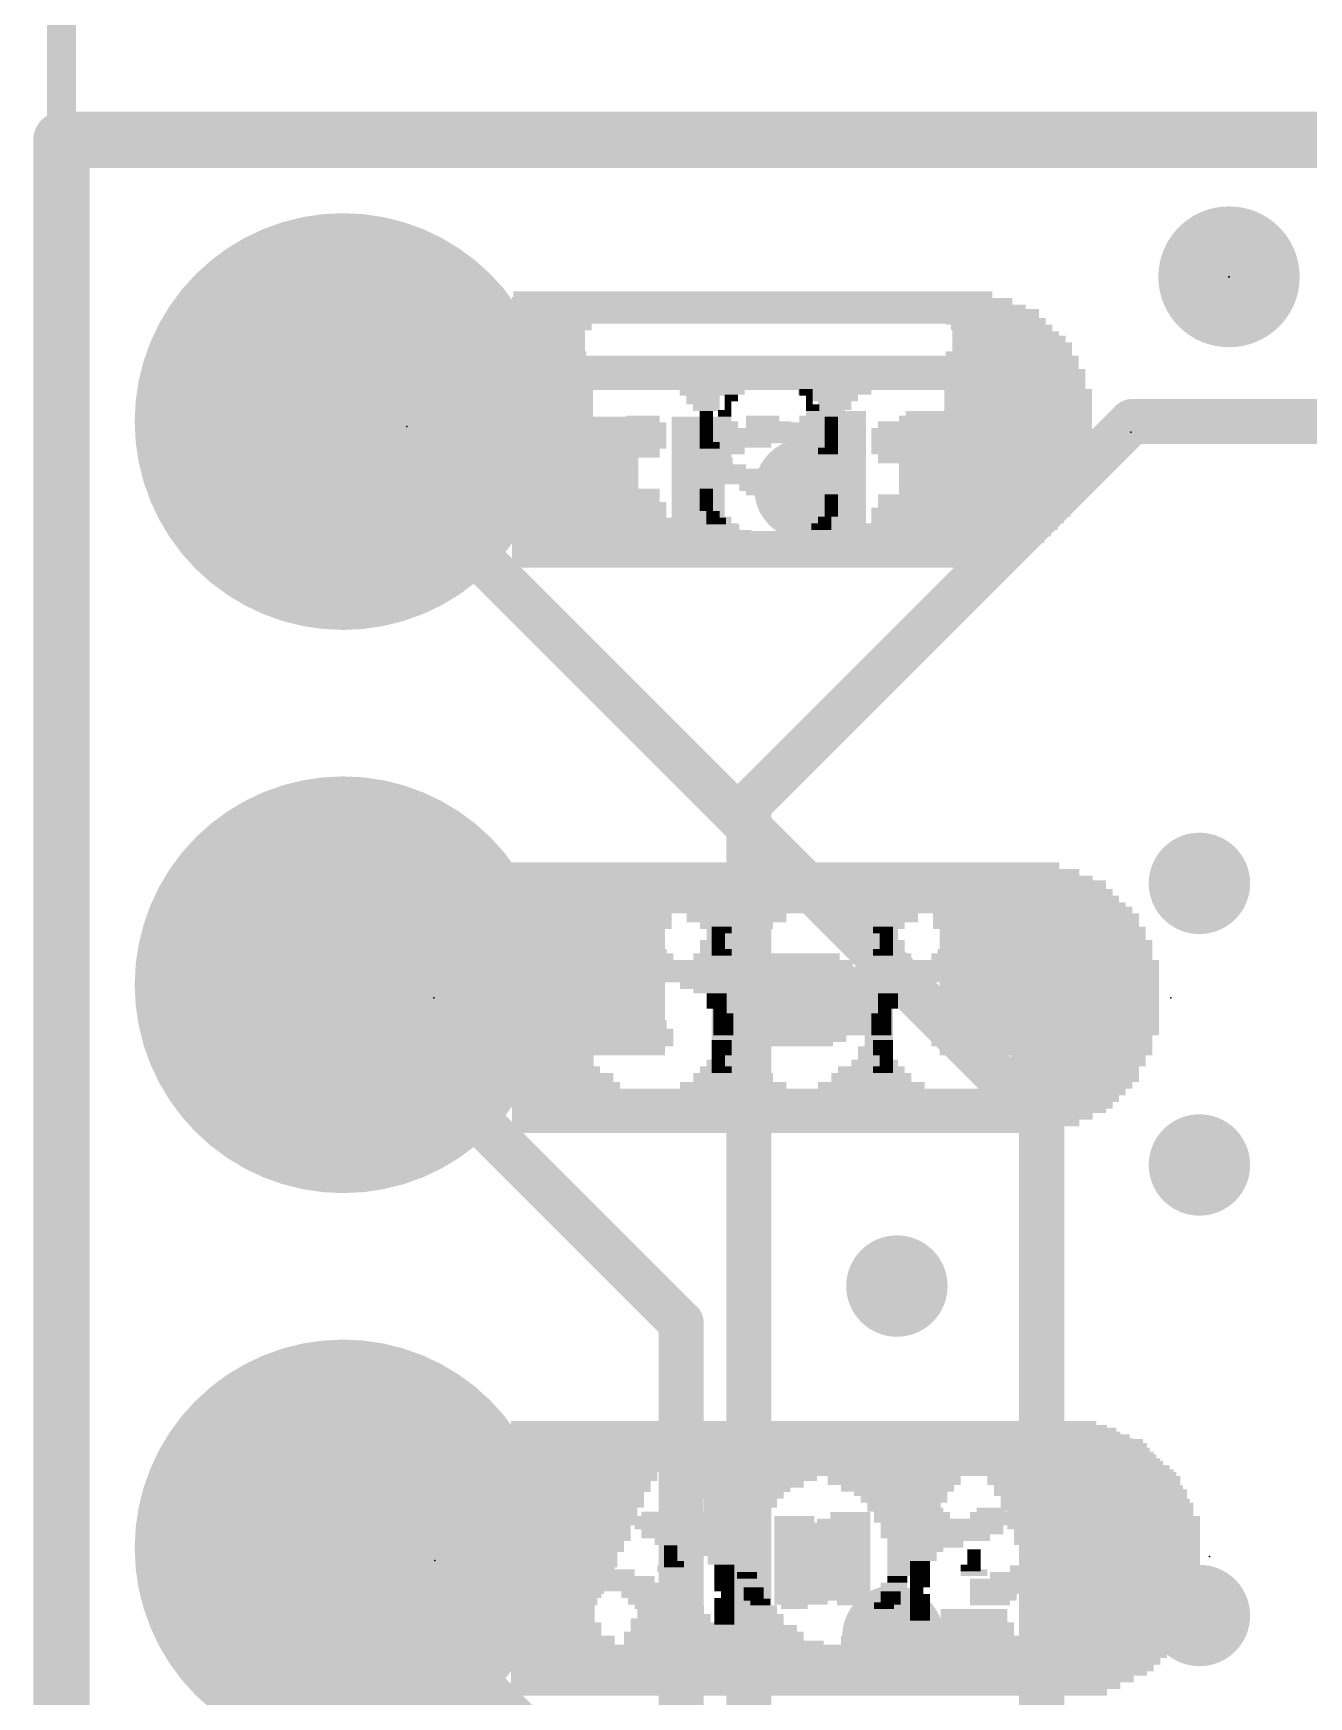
# Model space of a CAD drawing. Extents: x -25 to 77, y -62 to 26.
# Drawn here: x -0.13 to 5.62, y 5.68 to 13.18 of the extents above; entities that cross this region are included whole.
import ezdxf

# ---------------------------------------------------------------- set-up
doc = ezdxf.new("R2010")
doc.units = 0
for name, color, linetype in [('1', 12, 'CONTINUOUS'), ('16', 53, 'CONTINUOUS'), ('17', 254, 'CONTINUOUS'), ('18', 110, 'CONTINUOUS'), ('20', 53, 'CONTINUOUS'), ('21', 41, 'CONTINUOUS'), ('22', 40, 'CONTINUOUS'), ('23', 53, 'CONTINUOUS'), ('24', 53, 'CONTINUOUS'), ('47', 253, 'CONTINUOUS'), ('51', 53, 'CONTINUOUS')]:
    doc.layers.add(name, color=color, linetype=linetype)

# ---------------------------------------------------------------- blocks, each defined once
blk = doc.blocks.new('PIE')
at = {"const_width": 0.5}
blk.add_lwpolyline([(0, -0.25, 1), (0, 0.25, 1), (0, -0.25)], format="xyb", dxfattribs=at)
blk = doc.blocks.new('RECT')
blk.add_solid([(-0.5, -0.5), (0.5, -0.5), (-0.5, 0.5), (0.5, 0.5)])
blk = doc.blocks.new('ROUNDP')
at = {"const_width": 0.5}
blk.add_lwpolyline([(0, -0.25, 1), (0, 0.25, 1), (0, -0.25)], format="xyb", dxfattribs=at)
blk = doc.blocks.new('ROUNDV')
at = {"const_width": 0.5}
blk.add_lwpolyline([(0, -0.25, 1), (0, 0.25, 1), (0, -0.25)], format="xyb", dxfattribs=at)

msp = doc.modelspace()

# ---------------------------------------------------------------- linework, layer by layer
at = {"layer": '1'}
for points, const_width in [([(0, 12.7), (0, 0)], 0.254), ([(25.4, 12.7), (0, 12.7)], 0.254), ([(4.4196, 8.2804), (1.27, 11.43)], 0.2032), ([(4.4196, 2.9464), (4.4196, 8.2804)], 0.2032)]:
    msp.add_lwpolyline(points, dxfattribs=dict(at, const_width=const_width))
for points, const_width in [([(0.0635, 12.7, 1), (-0.0635, 12.7)], 0.127), ([(0, 12.7635, 1), (0, 12.6365)], 0.127), ([(1.3059, 11.4659, 1), (1.2341, 11.3941)], 0.1016), ([(4.4704, 8.2804, 1), (4.3688, 8.2804)], 0.1016), ([(4.3837, 8.2445, 1), (4.4555, 8.3163)], 0.1016)]:
    msp.add_lwpolyline(points, format="xyb", dxfattribs=dict(at, const_width=const_width))
at = {"layer": '16'}
for points, const_width in [([(0, 12.7), (0, 0)], 0.254), ([(25.4, 12.7), (0, 12.7)], 0.254), ([(3.0988, 9.7028), (4.826, 11.43)], 0.2032), ([(4.826, 11.43), (6.604, 11.43)], 0.2032), ([(3.0988, 5.395), (3.0988, 9.7028)], 0.2032), ([(1.27, 8.89), (2.794, 7.366)], 0.2032), ([(2.794, 7.366), (2.794, 5.2578)], 0.2032), ([(3.81, 3.81), (1.27, 6.35)], 0.2032)]:
    msp.add_lwpolyline(points, dxfattribs=dict(at, const_width=const_width))
for points, const_width in [([(0.0635, 12.7, 1), (-0.0635, 12.7)], 0.127), ([(0, 12.7635, 1), (0, 12.6365)], 0.127), ([(4.826, 11.4808, 1), (4.826, 11.3792)], 0.1016), ([(4.8619, 11.3941, 1), (4.7901, 11.4659)], 0.1016), ([(3.1496, 9.7028, 1), (3.048, 9.7028)], 0.1016), ([(3.0629, 9.7387, 1), (3.1347, 9.6669)], 0.1016), ([(1.3059, 8.9259, 1), (1.2341, 8.8541)], 0.1016), ([(2.8448, 7.366, 1), (2.7432, 7.366)], 0.1016), ([(2.7581, 7.3301, 1), (2.8299, 7.4019)], 0.1016), ([(1.3059, 6.3859, 1), (1.2341, 6.3141)], 0.1016)]:
    msp.add_lwpolyline(points, format="xyb", dxfattribs=dict(at, const_width=const_width))
at = {"layer": '20', "const_width": 0.2032}
for points in [[(0, 0), (0, 12.7)], [(0, 12.7), (25.4, 12.7)]]:
    msp.add_lwpolyline(points, dxfattribs=at)
at = {"layer": '20', "const_width": 0.1016}
for points in [[(0.0508, 12.7, 1), (-0.0508, 12.7)], [(0, 12.7508, 1), (0, 12.6492)]]:
    msp.add_lwpolyline(points, format="xyb", dxfattribs=at)
at = {"layer": '23'}
for p in [(5.2654, 12.0828), (1.557, 11.4071), (1.6789, 8.8316), (1.684, 6.2941)]:
    msp.add_point(p, dxfattribs=at)
at = {"layer": '24'}
for p in [(5.2629, 12.0828), (4.8209, 11.3817), (5.0013, 8.8316), (5.1765, 6.3119)]:
    msp.add_point(p, dxfattribs=at)
at = {"layer": '47', "const_width": 0.13}
msp.add_lwpolyline([(0, 12.7), (0, 19.984)], dxfattribs=at)
at = {"layer": '47', "const_width": 0.065}
msp.add_lwpolyline([(-0.0325, 12.7, 1), (0.0325, 12.7)], format="xyb", dxfattribs=at)

# ---------------------------------------------------------------- block references
at = {"layer": '1', "xscale": 0.635, "yscale": 0.635}
msp.add_blockref('PIE', (5.2654, 12.0828), dxfattribs=at)
at = {"layer": '16', "xscale": 0.635, "yscale": 0.635}
msp.add_blockref('PIE', (5.2629, 12.0828), dxfattribs=at)
at = {"layer": '17', "xscale": 1.8796, "yscale": 1.8796, "rotation": 180}
for p in [(1.27, 11.43), (1.27, 11.43), (1.27, 8.89), (1.27, 8.89), (1.27, 6.35), (1.27, 6.35)]:
    msp.add_blockref('ROUNDP', p, dxfattribs=at)
at = {"layer": '18', "xscale": 0.4572, "yscale": 0.4572}
for p in [(3.3528, 11.1252), (3.3528, 11.1252), (5.1308, 9.3472), (5.1308, 9.3472), (5.1308, 8.0772), (5.1308, 8.0772), (3.7668, 7.5311), (3.7668, 7.5311), (5.1308, 6.0452), (5.1308, 6.0452), (3.749, 5.9512), (3.749, 5.9512)]:
    msp.add_blockref('ROUNDV', p, dxfattribs=at)
at = {"layer": '21'}
for p, xscale, yscale in [((3.117, 12.0021), 2.16, 0.03), ((3.162, 11.9721), 2.25, 0.03), ((3.192, 11.9471), 2.31, 0.02), ((3.222, 11.9171), 2.37, 0.04), ((2.202, 11.8821), 0.33, 0.03), ((2.187, 11.8521), 0.3, 0.03), ((4.212, 11.8821), 0.45, 0.03), ((4.242, 11.8521), 0.45, 0.03), ((2.187, 11.8271), 0.3, 0.02), ((2.187, 11.8021), 0.3, 0.03), ((2.187, 11.7671), 0.3, 0.04), ((4.257, 11.8271), 0.48, 0.02), ((4.272, 11.8021), 0.51, 0.03), ((4.287, 11.7671), 0.54, 0.04), ((2.202, 11.7321), 0.33, 0.03), ((3.312, 11.7121), 2.55, 0.03), ((4.272, 11.7321), 0.57, 0.03), ((3.312, 11.6821), 2.55, 0.03), ((3.327, 11.6471), 2.58, 0.04), ((3.327, 11.6121), 2.58, 0.03), ((2.217, 11.5921), 0.36, 0.03), ((2.217, 11.5621), 0.36, 0.03), ((2.892, 11.5921), 0.33, 0.03), ((2.892, 11.5621), 0.21, 0.03), ((3.357, 11.5921), 0.12, 0.03), ((3.357, 11.5621), 0.06, 0.03), ((4.317, 11.5921), 0.6, 0.03), ((4.332, 11.5621), 0.63, 0.03), ((2.217, 11.5271), 0.36, 0.04), ((2.217, 11.4921), 0.36, 0.03), ((2.892, 11.5271), 0.15, 0.04), ((2.907, 11.4921), 0.12, 0.03), ((3.372, 11.5271), 0.03, 0.04), ((3.387, 11.4921), 0.06, 0.03), ((4.332, 11.5271), 0.63, 0.04), ((4.332, 11.4921), 0.63, 0.03), ((2.217, 11.4621), 0.36, 0.03), ((2.217, 11.4421), 0.36, 0.03), ((2.217, 11.4071), 0.36, 0.04), ((2.622, 11.4421), 0.15, 0.03), ((2.637, 11.4071), 0.18, 0.04), ((2.907, 11.4621), 0.06, 0.03), ((2.907, 11.4421), 0.06, 0.03), ((2.907, 11.4071), 0.06, 0.04), ((3.162, 11.4421), 0.15, 0.03), ((3.357, 11.4071), 0.54, 0.04), ((3.477, 11.4421), 0.3, 0.03), ((3.492, 11.4621), 0.27, 0.03), ((4.212, 11.4421), 0.87, 0.03), ((4.212, 11.4071), 0.87, 0.04), ((4.227, 11.4621), 0.84, 0.03), ((2.217, 11.3721), 0.36, 0.03), ((2.217, 11.3521), 0.36, 0.03), ((2.217, 11.3221), 0.36, 0.03), ((2.637, 11.3721), 0.18, 0.03), ((2.637, 11.3521), 0.18, 0.03), ((2.637, 11.3221), 0.18, 0.03), ((2.907, 11.3721), 0.06, 0.03), ((2.907, 11.3521), 0.06, 0.03), ((2.922, 11.3221), 0.09, 0.03), ((3.372, 11.3721), 0.51, 0.03), ((3.402, 11.3521), 0.45, 0.03), ((3.462, 11.3221), 0.33, 0.03), ((4.212, 11.3721), 0.87, 0.03), ((4.212, 11.3521), 0.87, 0.03), ((4.212, 11.3221), 0.87, 0.03), ((2.217, 11.2871), 0.36, 0.04), ((2.217, 11.2521), 0.36, 0.03), ((2.622, 11.2871), 0.15, 0.04), ((2.937, 11.2871), 0.12, 0.04), ((2.952, 11.2521), 0.15, 0.03), ((3.492, 11.2871), 0.27, 0.04), ((3.507, 11.2521), 0.24, 0.03), ((4.212, 11.2871), 0.87, 0.04), ((4.212, 11.2521), 0.87, 0.03), ((2.217, 11.2221), 0.36, 0.03), ((2.217, 11.2021), 0.36, 0.03), ((2.217, 11.1671), 0.36, 0.04), ((3.012, 11.2021), 0.39, 0.03), ((2.967, 11.2221), 0.24, 0.03), ((3.042, 11.1671), 0.39, 0.04), ((3.507, 11.2221), 0.24, 0.03), ((3.507, 11.2021), 0.24, 0.03), ((3.507, 11.1671), 0.24, 0.04), ((4.197, 11.2221), 0.84, 0.03), ((4.197, 11.2021), 0.84, 0.03), ((4.197, 11.1671), 0.84, 0.04), ((2.217, 11.1321), 0.36, 0.03), ((2.217, 11.1121), 0.36, 0.03), ((2.622, 11.1121), 0.15, 0.03), ((2.907, 11.1321), 0.12, 0.03), ((2.907, 11.1121), 0.06, 0.03), ((3.147, 11.1321), 0.18, 0.03), ((3.162, 11.1121), 0.15, 0.03), ((3.507, 11.1321), 0.24, 0.03), ((3.507, 11.1121), 0.24, 0.03), ((4.182, 11.1321), 0.81, 0.03), ((4.182, 11.1121), 0.81, 0.03), ((2.217, 11.0821), 0.36, 0.03), ((2.217, 11.0471), 0.36, 0.04), ((2.622, 11.0821), 0.15, 0.03), ((2.637, 11.0471), 0.18, 0.04), ((2.907, 11.0821), 0.06, 0.03), ((2.907, 11.0471), 0.06, 0.04), ((3.507, 11.0821), 0.24, 0.03), ((3.507, 11.0471), 0.24, 0.04), ((4.167, 11.0821), 0.78, 0.03), ((4.167, 11.0471), 0.78, 0.04), ((2.217, 11.0121), 0.36, 0.03), ((2.217, 10.9821), 0.36, 0.03), ((2.217, 10.9521), 0.36, 0.03), ((2.637, 10.9521), 0.24, 0.03), ((2.637, 11.0121), 0.18, 0.03), ((2.652, 10.9821), 0.21, 0.03), ((2.952, 10.9521), 0.21, 0.03), ((2.937, 11.0121), 0.06, 0.03), ((2.952, 10.9821), 0.09, 0.03), ((3.462, 10.9521), 0.39, 0.03), ((3.477, 10.9821), 0.3, 0.03), ((3.492, 11.0121), 0.27, 0.03), ((4.152, 11.0121), 0.75, 0.03), ((4.137, 10.9821), 0.72, 0.03), ((4.122, 10.9521), 0.69, 0.03), ((3.237, 10.9221), 2.4, 0.03), ((3.222, 10.9021), 2.37, 0.03), ((3.192, 10.8721), 2.31, 0.03), ((3.162, 10.8421), 2.25, 0.03), ((3.117, 10.8121), 2.16, 0.03), ((3.2689, 9.4266), 2.46, 0.03), ((3.3139, 9.3966), 2.55, 0.03), ((3.3439, 9.3716), 2.61, 0.02), ((3.3739, 9.3416), 2.67, 0.04), ((3.3889, 9.3066), 2.7, 0.03), ((3.4039, 9.2766), 2.73, 0.03), ((3.4189, 9.2516), 2.76, 0.02), ((2.3089, 9.2266), 0.54, 0.03), ((3.0439, 9.2266), 0.63, 0.03), ((4.1539, 9.2266), 1.35, 0.03), ((2.2639, 9.1916), 0.45, 0.04), ((2.2489, 9.1566), 0.42, 0.03), ((3.0439, 9.1916), 0.45, 0.04), ((3.0439, 9.1566), 0.33, 0.03), ((3.6739, 9.1916), 0.21, 0.04), ((3.6889, 9.1566), 0.12, 0.03), ((4.3939, 9.1916), 0.93, 0.04), ((4.3939, 9.1566), 0.93, 0.03), ((2.2339, 9.1366), 0.39, 0.03), ((2.2339, 9.1066), 0.39, 0.03), ((2.2189, 9.0716), 0.36, 0.04), ((2.9839, 9.0716), 0.21, 0.04), ((3.0289, 9.1366), 0.24, 0.03), ((3.0139, 9.1066), 0.21, 0.03), ((3.7039, 9.1366), 0.09, 0.03), ((3.7189, 9.1066), 0.06, 0.03), ((3.7189, 9.0716), 0.06, 0.04), ((4.4239, 9.1366), 0.93, 0.03), ((4.4239, 9.1066), 0.93, 0.03), ((4.4389, 9.0716), 0.96, 0.04), ((2.2189, 9.0366), 0.36, 0.03), ((2.2189, 9.0166), 0.36, 0.03), ((2.6689, 9.0166), 0.18, 0.03), ((2.6689, 9.0366), 0.12, 0.03), ((2.9539, 9.0166), 0.21, 0.03), ((2.9689, 9.0366), 0.18, 0.03), ((3.4039, 9.0166), 0.21, 0.03), ((3.6889, 9.0166), 0.12, 0.03), ((3.7039, 9.0366), 0.09, 0.03), ((4.4389, 9.0366), 0.96, 0.03), ((4.4389, 9.0166), 0.96, 0.03), ((2.2189, 8.9866), 0.36, 0.03), ((2.2189, 8.9516), 0.36, 0.04), ((2.2189, 8.9166), 0.36, 0.03), ((2.8039, 8.9866), 0.45, 0.03), ((2.8189, 8.9516), 0.42, 0.04), ((2.8489, 8.9166), 0.36, 0.03), ((3.4789, 8.9166), 0.54, 0.03), ((3.4939, 8.9516), 0.51, 0.04), ((3.4189, 8.9866), 0.3, 0.03), ((3.6739, 8.9866), 0.15, 0.03), ((4.4539, 8.9866), 0.99, 0.03), ((4.4539, 8.9516), 0.99, 0.04), ((4.4539, 8.9166), 0.99, 0.03), ((2.2189, 8.8866), 0.36, 0.03), ((2.2339, 8.8666), 0.39, 0.03), ((2.8939, 8.8866), 0.21, 0.03), ((2.9239, 8.8666), 0.15, 0.03), ((3.4789, 8.8866), 0.54, 0.03), ((3.4789, 8.8666), 0.54, 0.03), ((4.4539, 8.8866), 0.99, 0.03), ((4.4539, 8.8666), 0.99, 0.03), ((2.2489, 8.8316), 0.42, 0.04), ((2.2639, 8.7966), 0.45, 0.03), ((2.2939, 8.7766), 0.51, 0.03), ((2.9539, 8.8316), 0.09, 0.04), ((2.9539, 8.7966), 0.09, 0.03), ((2.9689, 8.7766), 0.06, 0.03), ((3.4789, 8.8316), 0.54, 0.04), ((3.4789, 8.7966), 0.54, 0.03), ((3.4789, 8.7766), 0.54, 0.03), ((4.4539, 8.8316), 0.99, 0.04), ((4.4539, 8.7966), 0.99, 0.03), ((4.4539, 8.7766), 0.99, 0.03), ((2.3539, 8.7466), 0.63, 0.03), ((2.3839, 8.7116), 0.69, 0.04), ((2.9839, 8.7466), 0.09, 0.03), ((2.9839, 8.7116), 0.09, 0.04), ((3.4789, 8.7466), 0.54, 0.03), ((3.4789, 8.7116), 0.54, 0.04), ((4.4539, 8.7466), 0.99, 0.03), ((4.4539, 8.7116), 0.99, 0.04), ((2.2339, 8.6766), 0.39, 0.03), ((2.2189, 8.6466), 0.36, 0.03), ((2.2189, 8.6266), 0.36, 0.03), ((2.6389, 8.6766), 0.24, 0.03), ((2.6539, 8.6466), 0.21, 0.03), ((2.6689, 8.6266), 0.18, 0.03), ((2.9839, 8.6766), 0.09, 0.03), ((2.9989, 8.6466), 0.12, 0.03), ((2.9989, 8.6266), 0.12, 0.03), ((3.4939, 8.6766), 0.51, 0.03), ((3.4039, 8.6466), 0.27, 0.03), ((3.4039, 8.6266), 0.15, 0.03), ((3.6889, 8.6466), 0.12, 0.03), ((3.7039, 8.6266), 0.09, 0.03), ((4.4539, 8.6766), 0.99, 0.03), ((4.4389, 8.6466), 0.96, 0.03), ((4.4389, 8.6266), 0.96, 0.03), ((2.2039, 8.5916), 0.33, 0.04), ((2.2189, 8.5566), 0.36, 0.03), ((3.0139, 8.5916), 0.15, 0.04), ((3.0139, 8.5566), 0.15, 0.03), ((3.7039, 8.5916), 0.09, 0.04), ((3.7189, 8.5566), 0.06, 0.03), ((4.4389, 8.5916), 0.96, 0.04), ((4.6039, 8.5566), 0.57, 0.03), ((2.2189, 8.5366), 0.36, 0.03), ((2.2339, 8.5066), 0.39, 0.03), ((2.2639, 8.4716), 0.45, 0.04), ((3.0289, 8.4716), 0.36, 0.04), ((3.0289, 8.5066), 0.3, 0.03), ((3.0139, 8.5366), 0.21, 0.03), ((3.6889, 8.4716), 0.18, 0.04), ((3.7039, 8.5066), 0.09, 0.03), ((3.7189, 8.5366), 0.06, 0.03), ((4.6039, 8.5366), 0.57, 0.03), ((4.5889, 8.5066), 0.54, 0.03), ((4.5889, 8.4716), 0.54, 0.04), ((2.2789, 8.4366), 0.48, 0.03), ((3.4189, 8.4066), 2.76, 0.03), ((3.0289, 8.4366), 0.48, 0.03), ((3.6589, 8.4366), 0.24, 0.03), ((4.5589, 8.4366), 0.54, 0.03), ((3.4039, 8.3766), 2.73, 0.03), ((3.3889, 8.3466), 2.7, 0.03), ((3.3739, 8.3266), 2.67, 0.03), ((3.3439, 8.2966), 2.61, 0.03), ((3.3139, 8.2666), 2.55, 0.03), ((3.2689, 8.2366), 2.46, 0.03), ((3.379, 6.8891), 2.67, 0.03), ((3.409, 6.8591), 2.73, 0.03), ((3.439, 6.8341), 2.79, 0.02), ((3.469, 6.8041), 2.85, 0.04), ((3.484, 6.7691), 2.88, 0.03), ((3.499, 6.7391), 2.91, 0.03), ((3.514, 6.7141), 2.94, 0.02), ((2.314, 6.6891), 0.54, 0.03), ((3.874, 6.6891), 2.28, 0.03), ((2.284, 6.6541), 0.48, 0.04), ((2.254, 6.6191), 0.42, 0.03), ((2.239, 6.5991), 0.39, 0.03), ((2.929, 6.6541), 0.21, 0.04), ((2.959, 6.6191), 0.15, 0.03), ((2.974, 6.5991), 0.12, 0.03), ((3.754, 6.6541), 0.6, 0.04), ((3.769, 6.6191), 0.51, 0.03), ((3.784, 6.5991), 0.42, 0.03), ((4.609, 6.6541), 0.87, 0.04), ((4.624, 6.6191), 0.84, 0.03), ((4.639, 6.5991), 0.87, 0.03), ((2.239, 6.5691), 0.39, 0.03), ((2.224, 6.5341), 0.36, 0.04), ((2.974, 6.5691), 0.12, 0.03), ((2.974, 6.5341), 0.12, 0.04), ((3.799, 6.5691), 0.39, 0.03), ((3.799, 6.5341), 0.33, 0.04), ((4.654, 6.5691), 0.84, 0.03), ((4.669, 6.5341), 0.87, 0.04), ((2.224, 6.4991), 0.36, 0.03), ((2.224, 6.4791), 0.36, 0.03), ((2.224, 6.4491), 0.36, 0.03), ((2.674, 6.4791), 0.18, 0.03), ((2.809, 6.4491), 0.45, 0.03), ((2.674, 6.4991), 0.12, 0.03), ((2.944, 6.4791), 0.18, 0.03), ((2.959, 6.4991), 0.15, 0.03), ((3.304, 6.4791), 0.18, 0.03), ((3.334, 6.4491), 0.24, 0.03), ((3.814, 6.4991), 0.3, 0.03), ((3.814, 6.4791), 0.3, 0.03), ((3.814, 6.4491), 0.24, 0.03), ((4.684, 6.4991), 0.84, 0.03), ((4.699, 6.4791), 0.87, 0.03), ((4.699, 6.4491), 0.87, 0.03), ((2.224, 6.4141), 0.36, 0.04), ((2.224, 6.3791), 0.36, 0.03), ((2.824, 6.4141), 0.42, 0.04), ((2.854, 6.3791), 0.36, 0.03), ((3.349, 6.4141), 0.27, 0.04), ((3.364, 6.3791), 0.3, 0.03), ((3.814, 6.4141), 0.24, 0.04), ((3.814, 6.3791), 0.18, 0.03), ((4.714, 6.4141), 0.84, 0.04), ((4.714, 6.3791), 0.84, 0.03), ((2.239, 6.3491), 0.39, 0.03), ((2.239, 6.3291), 0.39, 0.03), ((2.254, 6.2941), 0.42, 0.04), ((2.914, 6.3491), 0.24, 0.03), ((2.959, 6.3291), 0.15, 0.03), ((2.974, 6.2941), 0.12, 0.04), ((3.364, 6.3491), 0.3, 0.03), ((3.379, 6.3291), 0.33, 0.03), ((3.379, 6.2941), 0.33, 0.04), ((3.814, 6.3491), 0.18, 0.03), ((3.799, 6.3291), 0.15, 0.03), ((3.799, 6.2941), 0.15, 0.04), ((4.114, 6.3291), 0.06, 0.03), ((4.114, 6.2941), 0.06, 0.04), ((4.729, 6.3491), 0.81, 0.03), ((4.729, 6.3291), 0.81, 0.03), ((4.744, 6.2941), 0.78, 0.04), ((2.269, 6.2591), 0.45, 0.03), ((2.314, 6.2391), 0.54, 0.03), ((2.989, 6.2591), 0.09, 0.03), ((2.989, 6.2391), 0.09, 0.03), ((3.379, 6.2591), 0.33, 0.03), ((3.364, 6.2391), 0.3, 0.03), ((3.784, 6.2591), 0.12, 0.03), ((3.784, 6.2391), 0.12, 0.03), ((4.099, 6.2591), 0.09, 0.03), ((4.114, 6.2391), 0.12, 0.03), ((4.744, 6.2591), 0.78, 0.03), ((4.759, 6.2391), 0.75, 0.03), ((2.359, 6.2091), 0.63, 0.03), ((2.404, 6.1741), 0.72, 0.04), ((2.239, 6.1391), 0.39, 0.03), ((2.644, 6.1391), 0.24, 0.03), ((2.989, 6.2091), 0.09, 0.03), ((2.989, 6.1741), 0.09, 0.04), ((3.004, 6.1391), 0.06, 0.03), ((3.364, 6.2091), 0.3, 0.03), ((3.364, 6.1741), 0.3, 0.04), ((3.349, 6.1391), 0.27, 0.03), ((3.754, 6.1741), 0.12, 0.04), ((3.739, 6.1391), 0.09, 0.03), ((3.769, 6.2091), 0.09, 0.03), ((4.759, 6.2091), 0.75, 0.03), ((4.774, 6.1741), 0.72, 0.04), ((4.774, 6.1391), 0.72, 0.03), ((2.224, 6.1091), 0.36, 0.03), ((2.224, 6.0891), 0.36, 0.03), ((2.659, 6.1091), 0.21, 0.03), ((2.674, 6.0891), 0.18, 0.03), ((2.989, 6.1091), 0.09, 0.03), ((2.989, 6.0891), 0.09, 0.03), ((3.334, 6.1091), 0.24, 0.03), ((3.304, 6.0891), 0.12, 0.03), ((3.709, 6.0891), 0.09, 0.03), ((3.739, 6.1091), 0.09, 0.03), ((4.789, 6.1091), 0.69, 0.03), ((4.774, 6.0891), 0.66, 0.03), ((2.224, 6.0541), 0.36, 0.04), ((2.224, 6.0191), 0.36, 0.03), ((2.239, 5.9991), 0.39, 0.03), ((2.974, 5.9991), 0.12, 0.03), ((2.989, 6.0541), 0.09, 0.04), ((2.989, 6.0191), 0.09, 0.03), ((3.664, 6.0191), 0.12, 0.03), ((3.664, 5.9991), 0.12, 0.03), ((3.694, 6.0541), 0.12, 0.04), ((4.099, 6.0191), 0.33, 0.03), ((4.114, 5.9991), 0.36, 0.03), ((4.114, 6.0541), 0.3, 0.04), ((4.789, 6.0541), 0.63, 0.04), ((4.774, 6.0191), 0.6, 0.03), ((4.789, 5.9991), 0.57, 0.03), ((2.239, 5.9691), 0.39, 0.03), ((2.269, 5.9341), 0.45, 0.04), ((2.944, 5.9341), 0.18, 0.04), ((2.959, 5.9691), 0.15, 0.03), ((3.619, 5.9341), 0.21, 0.04), ((3.634, 5.9691), 0.18, 0.03), ((4.099, 5.9691), 0.39, 0.03), ((4.114, 5.9341), 0.42, 0.04), ((4.774, 5.9691), 0.54, 0.03), ((4.774, 5.9341), 0.54, 0.04), ((2.299, 5.8991), 0.51, 0.03), ((3.514, 5.8691), 2.94, 0.03), ((3.499, 5.8391), 2.91, 0.03), ((2.929, 5.8991), 0.27, 0.03), ((3.589, 5.8991), 0.33, 0.03), ((4.099, 5.8991), 0.45, 0.03), ((4.729, 5.8991), 0.57, 0.03), ((3.484, 5.8091), 2.88, 0.03), ((3.469, 5.7891), 2.85, 0.03), ((3.439, 5.7591), 2.79, 0.03), ((3.409, 5.7291), 2.73, 0.03), ((3.379, 5.6991), 2.67, 0.03)]:
    msp.add_blockref('RECT', p, dxfattribs=dict(at, xscale=xscale, yscale=yscale))
at = {"layer": '22', "rotation": 180}
for p, xscale, yscale in [((3.1109, 11.9767), 2.16, 0.03), ((3.1559, 11.9467), 2.25, 0.03), ((3.1859, 11.9217), 2.31, 0.02), ((3.2159, 11.8917), 2.37, 0.04), ((2.2109, 11.8567), 0.36, 0.03), ((4.2209, 11.8567), 0.42, 0.03), ((2.1959, 11.8267), 0.33, 0.03), ((2.1959, 11.8017), 0.33, 0.02), ((2.1959, 11.7767), 0.33, 0.03), ((4.2509, 11.8267), 0.42, 0.03), ((4.2659, 11.8017), 0.45, 0.02), ((4.2809, 11.7767), 0.48, 0.03), ((2.1959, 11.7417), 0.33, 0.04), ((2.2109, 11.7067), 0.36, 0.03), ((4.2809, 11.7067), 0.54, 0.03), ((4.2959, 11.7417), 0.51, 0.04), ((3.3059, 11.6867), 2.55, 0.03), ((3.3059, 11.6567), 2.55, 0.03), ((3.3209, 11.6217), 2.58, 0.04), ((3.3209, 11.5867), 2.58, 0.03), ((2.1959, 11.5667), 0.33, 0.03), ((3.0209, 11.5667), 0.12, 0.03), ((3.4859, 11.5667), 0.33, 0.03), ((4.2959, 11.5667), 0.63, 0.03), ((2.1959, 11.5367), 0.33, 0.03), ((2.1959, 11.5017), 0.33, 0.04), ((2.1959, 11.4667), 0.33, 0.03), ((2.9909, 11.4667), 0.06, 0.03), ((3.0209, 11.5367), 0.06, 0.03), ((3.0059, 11.5017), 0.03, 0.04), ((3.4859, 11.5367), 0.21, 0.03), ((3.4859, 11.5017), 0.15, 0.04), ((3.4709, 11.4667), 0.12, 0.03), ((4.3109, 11.5367), 0.66, 0.03), ((4.3109, 11.5017), 0.66, 0.04), ((4.3109, 11.4667), 0.66, 0.03), ((2.3009, 11.4367), 0.54, 0.03), ((2.3159, 11.4167), 0.57, 0.03), ((2.8859, 11.4367), 0.27, 0.03), ((2.9009, 11.4167), 0.3, 0.03), ((3.2159, 11.4167), 0.15, 0.03), ((3.4709, 11.4367), 0.06, 0.03), ((3.4709, 11.4167), 0.06, 0.03), ((3.7559, 11.4167), 0.15, 0.03), ((4.3109, 11.4367), 0.66, 0.03), ((4.3109, 11.4167), 0.66, 0.03), ((2.3159, 11.3817), 0.57, 0.04), ((2.3159, 11.3467), 0.57, 0.03), ((2.3159, 11.3267), 0.57, 0.03), ((3.0209, 11.3817), 0.54, 0.04), ((3.0059, 11.3467), 0.51, 0.03), ((2.9759, 11.3267), 0.45, 0.03), ((3.4709, 11.3817), 0.06, 0.04), ((3.4709, 11.3467), 0.06, 0.03), ((3.4709, 11.3267), 0.06, 0.03), ((3.7409, 11.3817), 0.18, 0.04), ((3.7409, 11.3467), 0.18, 0.03), ((3.7409, 11.3267), 0.18, 0.03), ((4.3109, 11.3817), 0.66, 0.04), ((4.3109, 11.3467), 0.66, 0.03), ((4.3109, 11.3267), 0.66, 0.03), ((2.3159, 11.2967), 0.57, 0.03), ((2.3159, 11.2617), 0.57, 0.04), ((2.9159, 11.2967), 0.33, 0.03), ((2.8859, 11.2617), 0.27, 0.04), ((3.4409, 11.2617), 0.12, 0.04), ((3.4559, 11.2967), 0.09, 0.03), ((3.7409, 11.2967), 0.18, 0.03), ((3.7559, 11.2617), 0.15, 0.04), ((4.3109, 11.2967), 0.66, 0.03), ((4.3109, 11.2617), 0.66, 0.04), ((2.3159, 11.2267), 0.57, 0.03), ((2.3159, 11.1967), 0.57, 0.03), ((2.3159, 11.1767), 0.57, 0.03), ((2.8709, 11.2267), 0.24, 0.03), ((2.8709, 11.1967), 0.24, 0.03), ((2.8709, 11.1767), 0.24, 0.03), ((3.3659, 11.1767), 0.39, 0.03), ((3.4109, 11.1967), 0.24, 0.03), ((3.4259, 11.2267), 0.15, 0.03), ((4.3109, 11.2267), 0.66, 0.03), ((4.2959, 11.1967), 0.63, 0.03), ((4.2959, 11.1767), 0.63, 0.03), ((2.3159, 11.1417), 0.57, 0.04), ((2.3159, 11.1067), 0.57, 0.03), ((2.8709, 11.1417), 0.24, 0.04), ((2.8709, 11.1067), 0.24, 0.03), ((3.3359, 11.1417), 0.39, 0.04), ((3.2309, 11.1067), 0.18, 0.03), ((3.4709, 11.1067), 0.12, 0.03), ((4.2959, 11.1417), 0.63, 0.04), ((4.2809, 11.1067), 0.6, 0.03), ((2.3159, 11.0867), 0.57, 0.03), ((2.3159, 11.0567), 0.57, 0.03), ((2.3159, 11.0217), 0.57, 0.04), ((2.8709, 11.0867), 0.24, 0.03), ((2.8709, 11.0567), 0.24, 0.03), ((2.8709, 11.0217), 0.24, 0.04), ((3.2159, 11.0867), 0.15, 0.03), ((3.4709, 11.0867), 0.06, 0.03), ((3.4709, 11.0567), 0.06, 0.03), ((3.4709, 11.0217), 0.06, 0.04), ((3.7409, 11.0217), 0.18, 0.04), ((3.7559, 11.0867), 0.15, 0.03), ((3.7559, 11.0567), 0.15, 0.03), ((4.2809, 11.0867), 0.6, 0.03), ((4.2659, 11.0567), 0.57, 0.03), ((4.2659, 11.0217), 0.57, 0.04), ((2.3159, 10.9867), 0.57, 0.03), ((2.3159, 10.9567), 0.57, 0.03), ((2.8859, 10.9867), 0.27, 0.03), ((2.9009, 10.9567), 0.3, 0.03), ((3.4259, 10.9567), 0.09, 0.03), ((3.4409, 10.9867), 0.06, 0.03), ((3.7259, 10.9567), 0.21, 0.03), ((3.7409, 10.9867), 0.18, 0.03), ((4.2509, 10.9867), 0.54, 0.03), ((4.2359, 10.9567), 0.51, 0.03), ((2.3159, 10.9267), 0.57, 0.03), ((3.2309, 10.8967), 2.4, 0.03), ((3.2159, 10.8767), 2.37, 0.03), ((2.9159, 10.9267), 0.39, 0.03), ((3.4259, 10.9267), 0.21, 0.03), ((3.7409, 10.9267), 0.24, 0.03), ((4.2209, 10.9267), 0.48, 0.03), ((3.1859, 10.8467), 2.31, 0.03), ((3.1559, 10.8167), 2.25, 0.03), ((3.1109, 10.7867), 2.16, 0.03), ((3.2613, 9.4266), 2.46, 0.03), ((3.3063, 9.3966), 2.55, 0.03), ((3.3363, 9.3716), 2.61, 0.02), ((3.3663, 9.3416), 2.67, 0.04), ((3.3813, 9.3066), 2.7, 0.03), ((3.3963, 9.2766), 2.73, 0.03), ((3.4113, 9.2516), 2.76, 0.02), ((2.6163, 9.2266), 1.17, 0.03), ((3.6363, 9.2266), 0.63, 0.03), ((4.4613, 9.2266), 0.72, 0.03), ((2.3913, 9.1916), 0.72, 0.04), ((2.3913, 9.1566), 0.72, 0.03), ((3.0063, 9.1916), 0.21, 0.04), ((2.9913, 9.1566), 0.12, 0.03), ((3.6363, 9.1916), 0.45, 0.04), ((3.6363, 9.1566), 0.33, 0.03), ((4.5213, 9.1916), 0.66, 0.04), ((4.5363, 9.1566), 0.63, 0.03), ((2.3763, 9.1366), 0.69, 0.03), ((2.3763, 9.1066), 0.69, 0.03), ((2.3763, 9.0716), 0.69, 0.04), ((2.9763, 9.1366), 0.09, 0.03), ((2.9613, 9.1066), 0.06, 0.03), ((2.9613, 9.0716), 0.06, 0.04), ((3.6513, 9.1366), 0.24, 0.03), ((3.6663, 9.1066), 0.21, 0.03), ((3.6963, 9.0716), 0.21, 0.04), ((4.5663, 9.1366), 0.63, 0.03), ((4.5663, 9.1066), 0.63, 0.03), ((4.5963, 9.0716), 0.63, 0.04), ((2.3763, 9.0366), 0.69, 0.03), ((2.3763, 9.0166), 0.69, 0.03), ((2.9763, 9.0366), 0.09, 0.03), ((2.9913, 9.0166), 0.12, 0.03), ((3.2763, 9.0166), 0.21, 0.03), ((3.7113, 9.0366), 0.18, 0.03), ((3.7263, 9.0166), 0.21, 0.03), ((4.0113, 9.0166), 0.18, 0.03), ((4.0113, 9.0366), 0.12, 0.03), ((4.5963, 9.0366), 0.63, 0.03), ((4.5963, 9.0166), 0.63, 0.03), ((2.3763, 8.9866), 0.69, 0.03), ((2.3763, 8.9516), 0.69, 0.04), ((2.3763, 8.9166), 0.69, 0.03), ((3.0063, 8.9866), 0.15, 0.03), ((3.1863, 8.9516), 0.51, 0.04), ((3.2013, 8.9166), 0.54, 0.03), ((3.2613, 8.9866), 0.3, 0.03), ((3.8763, 8.9866), 0.45, 0.03), ((3.8613, 8.9516), 0.42, 0.04), ((3.8313, 8.9166), 0.36, 0.03), ((4.6113, 8.9866), 0.66, 0.03), ((4.6113, 8.9516), 0.66, 0.04), ((4.6113, 8.9166), 0.66, 0.03), ((2.3763, 8.8866), 0.69, 0.03), ((2.3763, 8.8666), 0.69, 0.03), ((3.2013, 8.8866), 0.54, 0.03), ((3.2013, 8.8666), 0.54, 0.03), ((3.7863, 8.8866), 0.21, 0.03), ((3.7563, 8.8666), 0.15, 0.03), ((4.5963, 8.8666), 0.69, 0.03), ((4.6113, 8.8866), 0.66, 0.03), ((2.3763, 8.8316), 0.69, 0.04), ((2.3763, 8.7966), 0.69, 0.03), ((2.3763, 8.7766), 0.69, 0.03), ((3.2013, 8.8316), 0.54, 0.04), ((3.2013, 8.7966), 0.54, 0.03), ((3.2013, 8.7766), 0.54, 0.03), ((3.7263, 8.8316), 0.09, 0.04), ((3.7263, 8.7966), 0.09, 0.03), ((3.7113, 8.7766), 0.06, 0.03), ((4.5363, 8.7766), 0.81, 0.03), ((4.5663, 8.7966), 0.75, 0.03), ((4.5813, 8.8316), 0.72, 0.04), ((2.3763, 8.7466), 0.69, 0.03), ((2.3763, 8.7116), 0.69, 0.04), ((3.2013, 8.7466), 0.54, 0.03), ((3.2013, 8.7116), 0.54, 0.04), ((3.6963, 8.7466), 0.09, 0.03), ((3.6963, 8.7116), 0.09, 0.04), ((4.4463, 8.7116), 0.99, 0.04), ((4.4763, 8.7466), 0.93, 0.03), ((2.3763, 8.6766), 0.69, 0.03), ((2.3763, 8.6466), 0.69, 0.03), ((2.3763, 8.6266), 0.69, 0.03), ((3.1863, 8.6766), 0.51, 0.03), ((2.9913, 8.6466), 0.12, 0.03), ((2.9763, 8.6266), 0.09, 0.03), ((3.2763, 8.6466), 0.27, 0.03), ((3.2763, 8.6266), 0.15, 0.03), ((3.6813, 8.6466), 0.12, 0.03), ((3.6813, 8.6266), 0.12, 0.03), ((3.6963, 8.6766), 0.09, 0.03), ((4.0413, 8.6766), 0.24, 0.03), ((4.0263, 8.6466), 0.21, 0.03), ((4.0113, 8.6266), 0.18, 0.03), ((4.5963, 8.6766), 0.69, 0.03), ((4.5963, 8.6466), 0.63, 0.03), ((4.5963, 8.6266), 0.63, 0.03), ((2.3763, 8.5916), 0.69, 0.04), ((2.1963, 8.5566), 0.33, 0.03), ((2.9763, 8.5916), 0.09, 0.04), ((2.9613, 8.5566), 0.06, 0.03), ((3.6663, 8.5916), 0.15, 0.04), ((3.6663, 8.5566), 0.15, 0.03), ((4.5813, 8.5566), 0.6, 0.03), ((4.6113, 8.5916), 0.6, 0.04), ((2.1963, 8.5366), 0.33, 0.03), ((2.1963, 8.5066), 0.33, 0.03), ((2.1963, 8.4716), 0.33, 0.04), ((2.9913, 8.4716), 0.18, 0.04), ((2.9613, 8.5366), 0.06, 0.03), ((2.9763, 8.5066), 0.09, 0.03), ((3.6513, 8.4716), 0.36, 0.04), ((3.6513, 8.5066), 0.3, 0.03), ((3.6663, 8.5366), 0.21, 0.03), ((4.5213, 8.4716), 0.66, 0.04), ((4.5513, 8.5066), 0.6, 0.03), ((4.5813, 8.5366), 0.6, 0.03), ((2.2113, 8.4366), 0.36, 0.03), ((3.4113, 8.4066), 2.76, 0.03), ((3.0213, 8.4366), 0.24, 0.03), ((3.6513, 8.4366), 0.48, 0.03), ((4.4913, 8.4366), 0.66, 0.03), ((3.3963, 8.3766), 2.73, 0.03), ((3.3813, 8.3466), 2.7, 0.03), ((3.3663, 8.3266), 2.67, 0.03), ((3.3363, 8.2966), 2.61, 0.03), ((3.3063, 8.2666), 2.55, 0.03), ((3.2613, 8.2366), 2.46, 0.03), ((3.3465, 6.9069), 2.64, 0.03), ((3.3915, 6.8769), 2.73, 0.03), ((3.4215, 6.8519), 2.79, 0.02), ((3.4515, 6.8219), 2.85, 0.04), ((3.4665, 6.7869), 2.88, 0.03), ((3.4815, 6.7569), 2.91, 0.03), ((3.4965, 6.7319), 2.94, 0.02), ((3.0765, 6.7069), 2.1, 0.03), ((2.3565, 6.6719), 0.66, 0.04), ((3.1065, 6.6719), 0.6, 0.04), ((3.9315, 6.6719), 0.21, 0.04), ((4.6365, 6.7069), 0.72, 0.03), ((4.6815, 6.6719), 0.69, 0.04), ((2.3415, 6.6369), 0.63, 0.03), ((2.3415, 6.6169), 0.63, 0.03), ((2.3265, 6.5869), 0.6, 0.03), ((3.0915, 6.6369), 0.51, 0.03), ((3.0765, 6.6169), 0.42, 0.03), ((3.0615, 6.5869), 0.39, 0.03), ((3.9015, 6.6369), 0.15, 0.03), ((3.8865, 6.6169), 0.12, 0.03), ((3.8865, 6.5869), 0.12, 0.03), ((4.7115, 6.6369), 0.63, 0.03), ((4.7415, 6.6169), 0.63, 0.03), ((4.7415, 6.5869), 0.63, 0.03), ((2.3265, 6.5519), 0.6, 0.04), ((2.3115, 6.5169), 0.57, 0.03), ((3.0615, 6.5519), 0.33, 0.04), ((3.0465, 6.5169), 0.3, 0.03), ((3.8865, 6.5519), 0.12, 0.04), ((3.9015, 6.5169), 0.15, 0.03), ((4.1865, 6.5169), 0.12, 0.03), ((4.7715, 6.5519), 0.63, 0.04), ((4.7715, 6.5169), 0.63, 0.03), ((2.3115, 6.4969), 0.57, 0.03), ((2.3115, 6.4669), 0.57, 0.03), ((2.2965, 6.4319), 0.54, 0.04), ((3.0465, 6.4969), 0.3, 0.03), ((3.0465, 6.4669), 0.24, 0.03), ((3.0465, 6.4319), 0.24, 0.04), ((3.5115, 6.4319), 0.27, 0.04), ((3.5265, 6.4669), 0.24, 0.03), ((3.5565, 6.4969), 0.18, 0.03), ((3.9165, 6.4969), 0.18, 0.03), ((4.0515, 6.4669), 0.45, 0.03), ((4.0365, 6.4319), 0.42, 0.04), ((4.1865, 6.4969), 0.18, 0.03), ((4.7715, 6.4969), 0.63, 0.03), ((4.7865, 6.4669), 0.66, 0.03), ((4.7865, 6.4319), 0.66, 0.04), ((2.2965, 6.3969), 0.54, 0.03), ((2.2815, 6.3669), 0.51, 0.03), ((3.0465, 6.3969), 0.18, 0.03), ((3.0465, 6.3669), 0.18, 0.03), ((3.4965, 6.3969), 0.3, 0.03), ((3.4965, 6.3669), 0.3, 0.03), ((4.0065, 6.3969), 0.36, 0.03), ((3.9465, 6.3669), 0.24, 0.03), ((4.7715, 6.3669), 0.69, 0.03), ((4.7865, 6.3969), 0.66, 0.03), ((2.2815, 6.3469), 0.51, 0.03), ((2.2665, 6.3119), 0.48, 0.04), ((2.7465, 6.3469), 0.06, 0.03), ((2.7465, 6.3119), 0.06, 0.04), ((3.0615, 6.3469), 0.15, 0.03), ((3.0615, 6.3119), 0.15, 0.04), ((3.4815, 6.3469), 0.33, 0.03), ((3.4815, 6.3119), 0.33, 0.04), ((3.9015, 6.3469), 0.15, 0.03), ((3.8865, 6.3119), 0.12, 0.04), ((4.7565, 6.3119), 0.72, 0.04), ((4.7715, 6.3469), 0.69, 0.03), ((2.2665, 6.2769), 0.48, 0.03), ((2.2515, 6.2569), 0.45, 0.03), ((2.2515, 6.2269), 0.45, 0.03), ((2.7465, 6.2569), 0.12, 0.03), ((2.7615, 6.2769), 0.09, 0.03), ((3.0765, 6.2769), 0.12, 0.03), ((3.0765, 6.2569), 0.12, 0.03), ((3.0915, 6.2269), 0.09, 0.03), ((3.4815, 6.2769), 0.33, 0.03), ((3.4965, 6.2569), 0.3, 0.03), ((3.4965, 6.2269), 0.3, 0.03), ((3.8715, 6.2769), 0.09, 0.03), ((3.8715, 6.2569), 0.09, 0.03), ((3.8715, 6.2269), 0.09, 0.03), ((4.6515, 6.2269), 0.93, 0.03), ((4.6965, 6.2569), 0.84, 0.03), ((4.7415, 6.2769), 0.75, 0.03), ((2.2365, 6.1919), 0.42, 0.04), ((2.2365, 6.1569), 0.42, 0.03), ((3.1065, 6.1919), 0.12, 0.04), ((3.1215, 6.1569), 0.09, 0.03), ((3.4965, 6.1919), 0.3, 0.04), ((3.5115, 6.1569), 0.27, 0.03), ((3.8715, 6.1919), 0.09, 0.04), ((3.8565, 6.1569), 0.06, 0.03), ((4.6065, 6.1919), 1.02, 0.04), ((4.2165, 6.1569), 0.24, 0.03), ((4.7715, 6.1569), 0.69, 0.03), ((2.2215, 6.1269), 0.39, 0.03), ((2.2215, 6.1069), 0.39, 0.03), ((2.2065, 6.0719), 0.36, 0.04), ((2.7465, 6.0719), 0.3, 0.04), ((3.1215, 6.1269), 0.09, 0.03), ((3.1515, 6.1069), 0.09, 0.03), ((3.1665, 6.0719), 0.12, 0.04), ((3.5265, 6.1269), 0.24, 0.03), ((3.5565, 6.1069), 0.12, 0.03), ((3.8715, 6.1269), 0.09, 0.03), ((3.8715, 6.1069), 0.09, 0.03), ((3.8715, 6.0719), 0.09, 0.04), ((4.2015, 6.1269), 0.21, 0.03), ((4.1865, 6.1069), 0.18, 0.03), ((4.7715, 6.1269), 0.63, 0.03), ((4.7715, 6.1069), 0.63, 0.03), ((4.7715, 6.0719), 0.63, 0.04), ((2.2065, 6.0369), 0.36, 0.03), ((2.1915, 6.0169), 0.33, 0.03), ((2.1915, 5.9869), 0.33, 0.03), ((2.7465, 6.0169), 0.36, 0.03), ((2.7615, 5.9869), 0.39, 0.03), ((2.7615, 6.0369), 0.33, 0.03), ((3.1965, 6.0369), 0.12, 0.03), ((3.1965, 6.0169), 0.12, 0.03), ((3.2265, 5.9869), 0.18, 0.03), ((3.8715, 6.0369), 0.09, 0.03), ((3.8865, 6.0169), 0.12, 0.03), ((3.9015, 5.9869), 0.15, 0.03), ((4.7415, 6.0169), 0.63, 0.03), ((4.7265, 5.9869), 0.6, 0.03), ((4.7565, 6.0369), 0.6, 0.03), ((2.1915, 5.9519), 0.33, 0.04), ((2.2215, 5.9169), 0.39, 0.03), ((2.7465, 5.9519), 0.42, 0.04), ((2.7615, 5.9169), 0.45, 0.03), ((3.2715, 5.9169), 0.33, 0.03), ((3.2415, 5.9519), 0.21, 0.04), ((3.9315, 5.9169), 0.27, 0.03), ((3.9165, 5.9519), 0.18, 0.04), ((4.6515, 5.9169), 0.69, 0.03), ((4.6965, 5.9519), 0.66, 0.04), ((3.4965, 5.8869), 2.94, 0.03), ((3.4815, 5.8569), 2.91, 0.03), ((3.4665, 5.8269), 2.88, 0.03), ((3.4515, 5.8069), 2.85, 0.03), ((3.4215, 5.7769), 2.79, 0.03), ((3.3915, 5.7469), 2.73, 0.03), ((3.3465, 5.7169), 2.64, 0.03)]:
    msp.add_blockref('RECT', p, dxfattribs=dict(at, xscale=xscale, yscale=yscale))
at = {"layer": '51', "xscale": 0.508, "yscale": 0.508, "rotation": 90}
for p in [(1.27, 11.43), (1.27, 8.89), (1.27, 6.35)]:
    msp.add_blockref('RECT', p, dxfattribs=at)

doc.saveas('drawing.dxf')
